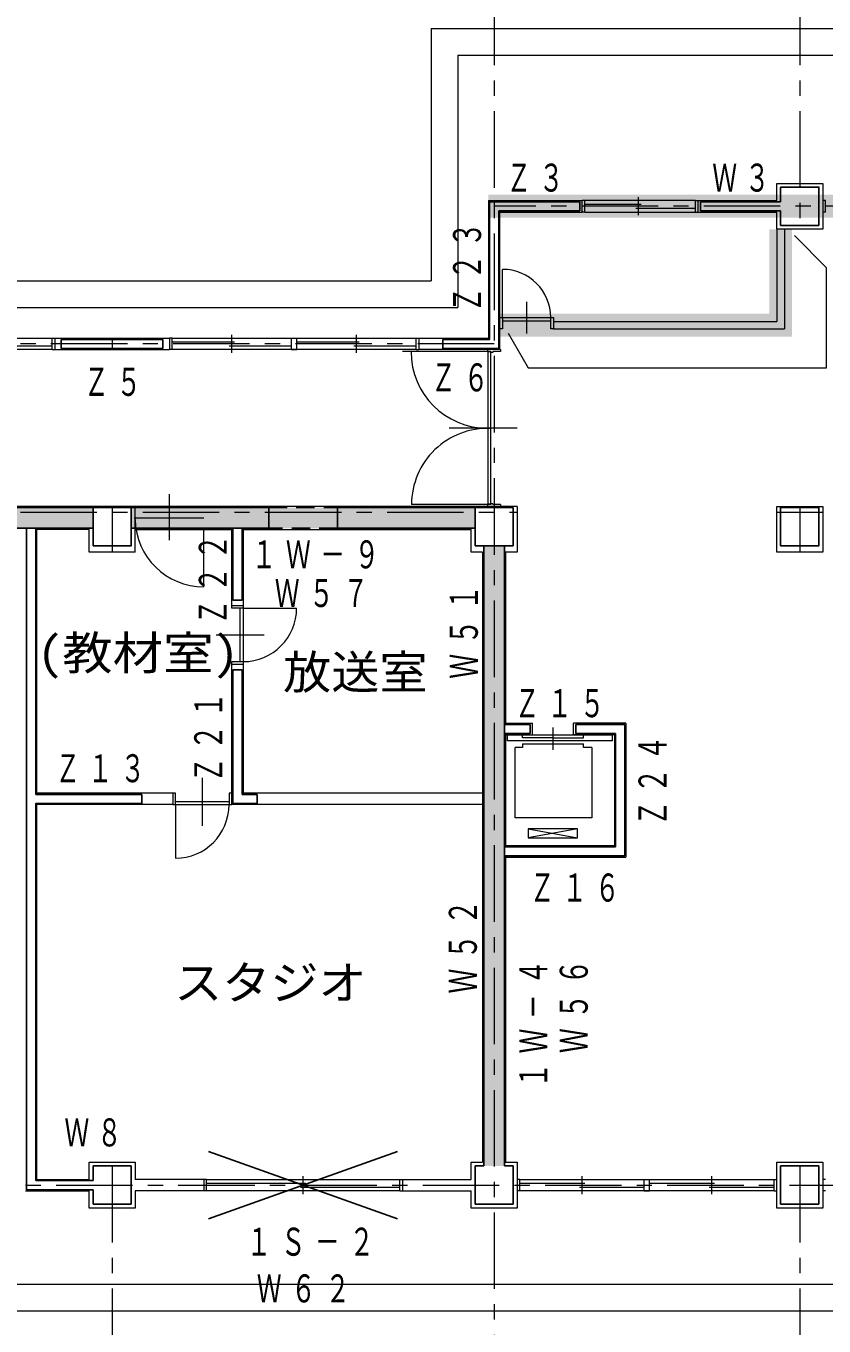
# Model space of a CAD drawing. Units: millimetres at full size, sheet at 1:200; details may follow other scales. Extents: x -55340 to 55340, y -38040 to 38040.
# Drawn here: x 16899 to 27344, y 12491 to 29491 of the extents above; entities that cross this region are included whole.
import ezdxf
from ezdxf.enums import TextEntityAlignment as Align

# ---------------------------------------------------------------- set-up
doc = ezdxf.new("R2010")
doc.units = ezdxf.units.MM
doc.header["$LTSCALE"] = 200
doc.linetypes.add('CHAIN1', pattern=[8, 5, -1, 1, -1])
doc.linetypes.add('DASHED1', pattern=[1.8, 1.2, -0.6])
for name, color, linetype, lineweight in [('0-0_補助線', 4, 'Continuous', 9), ('0-1_通り芯', 3, 'Continuous', 18), ('0-5_建具(ｻｯｼ)', 3, 'Continuous', 18), ('0-7_間仕切1', 4, 'Continuous', 9), ('0-9_家具・設備', 4, 'Continuous', 9), ('0-B_文字', 2, 'Continuous', 9), ('2-0_補助線', 2, 'Continuous', 25), ('2-2_躯体', 2, 'Continuous', 25), ('2-A_寸法', 3, 'Continuous', 18), ('2-D_予備', 2, 'Continuous', 25), ('3-C_ハッチ', 211, 'Continuous', 25)]:
    doc.layers.add(name, color=color, linetype=linetype, lineweight=lineweight)
doc.layers.add('2-3_外壁', color=2, linetype='Continuous')
doc.layers.add('3-D_予備', color=91, linetype='Continuous')
doc.styles.add('ＭＳ ゴシック', font='')
doc.styles.get('ＭＳ ゴシック').set_extended_font_data('MS Gothic')

msp = doc.modelspace()

# ---------------------------------------------------------------- linework, layer by layer
at = {"layer": '0-0_補助線'}
for p, q in [((22201.4, 29458.7), (22201.4, 26158.7)), ((22551.4, 29108.7), (22551.4, 25808.7)), ((23136.5, 25679.1), (23136.5, 26309.1)), ((23451.5, 25883.8), (23451.5, 25470.1)), ((22941.4, 25233.7), (21826.4, 25233.7)), ((23327.2, 24231.2), (22437.2, 24231.2)), ((22941.4, 23233.7), (21945.7, 23233.7)), ((19741.4, 21878.7), (20441.4, 21878.7)), ((19389.3, 21528.7), (20017.9, 21528.7)), ((19206.4, 19660.8), (19206.4, 19032.2)), ((18856.4, 19308.7), (18856.4, 18608.7)), ((32726.4, 13033.7), (11726.4, 13033.7))]:
    msp.add_line(p, q, dxfattribs=at)
at = {"layer": '0-0_補助線', "color": 3, "lineweight": 18}
for p, q in [((26726.4, 27433.7), (27326.4, 27433.7)), ((26726.4, 27208.7), (26726.4, 27433.7)), ((27326.4, 27433.7), (27326.4, 26833.7)), ((22951.4, 27208.7), (22951.4, 25408.7)), ((22951.4, 27208.7), (24176.4, 27208.7)), ((24913.9, 27015.8), (24913.9, 27251.5)), ((25696.4, 27208.7), (26726.4, 27208.7)), ((25696.4, 27058.7), (25696.4, 27208.7)), ((23101.4, 25258.7), (23101.4, 27058.7)), ((24211.4, 27058.7), (24176.4, 27058.7)), ((24211.4, 27159.4), (24948.9, 27159.4)), ((24878.9, 27108), (25661.4, 27108)), ((25661.4, 27058.7), (25696.4, 27058.7)), ((25696.4, 27058.7), (26726.4, 27058.7)), ((26726.4, 26833.7), (26726.4, 27058.7)), ((27361.4, 27058.7), (27326.4, 27058.7)), ((27326.4, 26833.7), (26726.4, 26833.7)), ((23101.4, 25679.1), (23801.4, 25679.1)), ((23136.5, 25679.1), (23136.5, 25529.1)), ((23766.4, 25529.1), (23766.4, 25679.1)), ((23801.4, 25679.1), (23801.4, 25529.1)), ((23136.5, 25529.1), (23101.4, 25529.1)), ((23136.5, 25636.3), (23766.4, 25636.3)), ((23801.4, 25529.1), (23766.4, 25529.1)), ((17276.4, 25408.7), (18776.4, 25408.7)), ((18811.4, 25408.7), (18776.4, 25408.7)), ((18776.4, 25408.7), (18776.4, 25258.7)), ((18811.4, 25258.7), (18811.4, 25408.7)), ((18811.4, 25359.4), (19627.1, 25359.4)), ((19592.1, 25215.8), (19592.1, 25451.5)), ((20372.7, 25408.7), (20442.7, 25408.7)), ((20372.7, 25258.7), (20372.7, 25408.7)), ((20442.7, 25359.4), (21258.3, 25359.4)), ((21223.3, 25215.8), (21223.3, 25451.5)), ((22038.9, 25408.7), (22038.9, 25258.7)), ((22038.9, 25408.7), (22951.4, 25408.7)), ((16425.8, 25308), (17241.4, 25308)), ((17241.4, 25258.7), (17276.4, 25258.7)), ((18811.4, 25258.7), (18776.4, 25258.7)), ((19557.1, 25308), (20372.7, 25308)), ((21188.3, 25308), (22003.9, 25308)), ((22003.9, 25258.7), (22038.9, 25258.7)), ((23111.4, 25258.7), (22038.9, 25258.7)), ((22941.4, 25258.7), (22941.4, 25233.7)), ((22984.4, 25233.7), (22941.4, 25233.7)), ((22944.4, 25230.7), (22944.4, 24233.7)), ((22980.4, 25230.7), (22944.4, 25230.7)), ((22980.4, 25230.7), (22980.4, 24233.7)), ((22984.4, 25233.7), (22984.4, 25223.7)), ((23009.4, 25223.7), (22984.4, 25223.7)), ((23009.4, 25233.7), (23009.4, 25223.7)), ((23111.4, 25233.7), (23009.4, 25233.7)), ((23111.4, 25258.7), (23111.4, 25233.7)), ((22980.4, 24233.7), (22944.4, 24233.7)), ((22944.4, 24228.7), (22944.4, 23236.7)), ((22980.4, 24228.7), (22944.4, 24228.7)), ((23326.4, 23208.7), (12726.5, 23208.7)), ((18326.5, 23208.7), (18361.4, 23208.7)), ((18326.5, 22608.7), (18326.5, 23208.7)), ((22941.4, 23233.7), (22941.4, 23208.7)), ((22984.4, 23233.7), (22941.4, 23233.7)), ((23009.4, 23243.7), (22984.4, 23243.7)), ((22984.4, 23243.7), (22984.4, 23233.7)), ((23009.4, 23243.7), (23009.4, 23233.7)), ((23111.4, 23233.7), (23009.4, 23233.7)), ((23326.4, 23208.7), (23326.4, 22608.7)), ((17041.4, 19458.7), (17041.4, 22908.7)), ((17726.5, 22608.7), (17726.5, 22908.7)), ((18326.5, 22908.7), (19591.4, 22908.7)), ((19591.4, 21878.7), (19591.4, 22908.7)), ((19741.4, 22908.7), (19741.4, 19458.7)), ((19741.4, 22908.7), (22726.5, 22908.7)), ((22726.5, 22608.7), (22726.5, 22908.7)), ((18326.5, 22608.7), (17726.5, 22608.7)), ((22876, 22608.7), (22726.5, 22608.7)), ((22876, 22608.7), (22876, 14633.7)), ((19591.4, 21913.7), (19741.4, 21913.7)), ((19741.4, 21878.7), (19591.4, 21878.7)), ((19698.6, 21878.7), (19698.6, 21178.7)), ((19591.4, 21178.7), (19741.4, 21178.7)), ((19591.4, 19308.7), (19591.4, 21178.7)), ((19741.4, 21143.7), (19591.4, 21143.7)), ((23526.4, 20223.7), (23526.4, 20373.7)), ((24751.4, 20373.7), (24066.4, 20373.7)), ((24751.4, 20373.7), (24751.4, 18623.7)), ((23176, 20223.7), (23526.4, 20223.7)), ((23176, 20223.7), (23176, 18773.7)), ((24601.4, 20223.7), (24601.4, 18773.7)), ((18821.4, 19458.7), (17041.4, 19458.7)), ((18821.4, 19458.7), (18821.4, 19308.7)), ((18856.4, 19458.7), (18821.4, 19458.7)), ((18856.4, 19308.7), (18856.4, 19458.7)), ((22876, 19458.7), (19741.4, 19458.7)), ((18821.4, 19308.7), (17041.4, 19308.7)), ((17041.4, 14408.7), (17041.4, 19308.7)), ((18821.4, 19308.7), (19591.4, 19308.7)), ((18856.4, 19351.5), (19556.4, 19351.5)), ((22876, 19308.7), (19591.4, 19308.7)), ((23176, 18773.7), (24601.4, 18773.7)), ((23176, 18623.7), (24751.4, 18623.7)), ((22726.4, 14408.7), (22726.4, 14633.7)), ((22726.4, 14633.7), (22876, 14633.7)), ((20526.4, 14215.8), (20526.4, 14451.5)), ((24176.4, 14215.8), (24176.4, 14451.5)), ((25876.4, 14215.8), (25876.4, 14451.5)), ((17041.4, 14408.7), (17726.4, 14408.7)), ((19226.4, 14408.7), (18326.4, 14408.7)), ((19261.4, 14408.7), (19226.4, 14408.7)), ((19261.4, 14258.7), (19261.4, 14408.7)), ((19261.4, 14359.4), (20561.4, 14359.4)), ((20491.4, 14308), (21791.4, 14308)), ((21826.4, 14408.7), (21826.4, 14258.7)), ((23361.4, 14408.7), (23326.4, 14408.7)), ((23361.4, 14258.7), (23361.4, 14408.7)), ((23361.4, 14359.4), (24211.4, 14359.4)), ((24141.4, 14308), (24991.4, 14308)), ((25061.4, 14258.7), (25061.4, 14408.7)), ((25061.4, 14359.4), (25911.4, 14359.4)), ((25841.4, 14308), (26691.4, 14308)), ((26691.4, 14408.7), (26726.4, 14408.7)), ((26691.4, 14258.7), (26691.4, 14408.7)), ((27361.4, 14408.7), (27326.4, 14408.7)), ((16891.4, 14258.7), (17726.4, 14258.7)), ((17726.4, 14033.7), (17726.4, 14258.7)), ((19261.4, 14258.7), (19226.4, 14258.7)), ((21791.4, 14258.7), (22726.4, 14258.7)), ((23361.4, 14258.7), (23326.4, 14258.7)), ((24991.4, 14258.7), (25061.4, 14258.7)), ((26691.4, 14258.7), (26726.4, 14258.7)), ((27361.4, 14258.7), (27326.4, 14258.7))]:
    msp.add_line(p, q, dxfattribs=at)
at = {"layer": '0-0_補助線'}
for points in [[(-23.6, 33383.7), (3931.4, 33383.7), (3931.4, 34483.7), (14076.4, 34483.7), (14076.4, 26158.7), (22201.4, 26158.7)], [(326.4, 33033.7), (4281.4, 33033.7), (4281.4, 34133.7), (13726.4, 34133.7), (13726.4, 25808.7), (22551.4, 25808.7)], [(22201.4, 29458.7), (34076.5, 29458.7), (34076.5, 23083.7)], [(22551.4, 29108.7), (33726.4, 29108.7), (33726.4, 22733.7)], [(35501.4, 12683.7), (11376.4, 12683.7), (11376.4, 14383.7), (-45023.6, 14383.7), (-45023.6, 26383.7)]]:
    msp.add_lwpolyline(points, dxfattribs=at)
at = {"layer": '0-0_補助線', "color": 3, "lineweight": 18}
for points in [[(23101.4, 27058.7), (24176.4, 27058.7), (24176.4, 27208.7)], [(24211.4, 27058.7), (24211.4, 27208.7), (24176.4, 27208.7)], [(25661.4, 27058.7), (25661.4, 27208.7), (25696.4, 27208.7)], [(27361.4, 27058.7), (27361.4, 27208.7), (27326.4, 27208.7)], [(17241.4, 25258.7), (17241.4, 25408.7), (17276.4, 25408.7)], [(17276.4, 25408.7), (17276.4, 25258.7), (18776.4, 25258.7)], [(20372.7, 25258.7), (20442.7, 25258.7), (20442.7, 25408.7)], [(22003.9, 25258.7), (22003.9, 25408.7), (22038.9, 25408.7)], [(22980.4, 24228.7), (22980.4, 23236.7), (22944.4, 23236.7)], [(23111.4, 23233.7), (23111.4, 23208.7), (22941.4, 23208.7)], [(23326.4, 22608.7), (23176, 22608.7), (23176, 20373.7), (23526.4, 20373.7)], [(24601.4, 20223.7), (24066.4, 20223.7), (24066.4, 20373.7)], [(19591.4, 19458.7), (19556.4, 19458.7), (19556.4, 19308.7)], [(23176, 18623.7), (23176, 14633.7), (23326.4, 14633.7)], [(17726.4, 14408.7), (17726.4, 14633.7), (18326.4, 14633.7), (18326.4, 14408.7)], [(23326.4, 14633.7), (23326.4, 14033.7), (22726.4, 14033.7), (22726.4, 14258.7)], [(19226.4, 14408.7), (19226.4, 14258.7), (18326.4, 14258.7), (18326.4, 14033.7), (17726.4, 14033.7)], [(21791.4, 14258.7), (21791.4, 14408.7), (22726.4, 14408.7)], [(24991.4, 14258.7), (24991.4, 14408.7), (25061.4, 14408.7)]]:
    msp.add_lwpolyline(points, dxfattribs=at)
for points in [[(27326.5, 22608.7), (26726.5, 22608.7), (26726.5, 23208.7), (27326.5, 23208.7)], [(27326.4, 14633.7), (27326.4, 14033.7), (26726.4, 14033.7), (26726.4, 14633.7)]]:
    msp.add_lwpolyline(points, close=True, dxfattribs=at)
at = {"layer": '0-0_補助線'}
for centre, radius, start, end in [((23136.5, 25679.1), 630, 0, 90), ((22941.4, 25233.7), 1002.5, 180, 270), ((22941.4, 23233.7), 995.8, 87.75507, 180), ((19741.4, 21878.7), 700, 270, 0), ((18856.4, 19308.7), 700, 270, 0)]:
    msp.add_arc(centre, radius, start, end, dxfattribs=at)
at = {"layer": '0-1_通り芯', "color": 4, "linetype": 'CHAIN1', "lineweight": 9}
for p, q in [((23026.4, 34777.1), (23026.4, 9872.4)), ((27026.4, 34777.1), (27026.4, 26833.7)), ((37971.9, 27133.7), (23026.4, 27133.7)), ((23026.4, 25333.7), (12726.5, 25333.7)), ((18026.4, 25408.7), (18026.4, 25258.7)), ((-35973.6, 23133.7), (23326.4, 23133.7)), ((18026.4, 23208.7), (18026.4, 22608.7)), ((26726.5, 23133.7), (27326.5, 23133.7)), ((27026.4, 23208.7), (27026.4, 22608.7)), ((18026.4, 14583.7), (18026.4, 9872.4)), ((27026.4, 14583.7), (27026.4, 9872.4)), ((-48307.7, 14333.7), (40371.9, 14333.7))]:
    msp.add_line(p, q, dxfattribs=at)
at = {"layer": '0-5_建具(ｻｯｼ)', "color": 4, "lineweight": 9}
for p, q in [((25661.4, 27208.7), (24176.4, 27208.7)), ((24211.4, 27058.7), (25661.4, 27058.7)), ((14048.9, 25408.7), (17241.4, 25408.7)), ((18811.4, 25408.7), (22003.9, 25408.7)), ((17241.4, 25258.7), (14048.9, 25258.7)), ((22003.9, 25258.7), (18811.4, 25258.7)), ((18314.5, 23058.7), (19226.5, 23058.7)), ((19226.5, 22157.3), (19226.5, 22908.7)), ((19261.4, 14408.7), (21791.4, 14408.7)), ((23361.4, 14408.7), (26691.4, 14408.7)), ((21791.4, 14258.7), (19261.4, 14258.7)), ((26691.4, 14258.7), (23361.4, 14258.7))]:
    msp.add_line(p, q, dxfattribs=at)
at = {"layer": '0-5_建具(ｻｯｼ)'}
msp.add_line((18776.5, 22766.6), (18776.5, 23368.3), dxfattribs=at)
at = {"layer": '0-5_建具(ｻｯｼ)', "color": 4, "lineweight": 9}
msp.add_arc((19224.9, 23055.5), 898.2, 181.08605, 270.09934, dxfattribs=at)
at = {"layer": '0-7_間仕切1', "color": 3, "lineweight": 18}
for p, q in [((26726.4, 26833.7), (26726.4, 25629.1)), ((26826.4, 26833.7), (26826.4, 25529.1)), ((23801.4, 25629.1), (26726.4, 25629.1)), ((23801.4, 25529.1), (26826.4, 25529.1))]:
    msp.add_line(p, q, dxfattribs=at)
at = {"layer": '0-9_家具・設備'}
for p, q in [((23796.4, 20318.1), (23796.4, 20026.6)), ((24577.6, 20142.7), (23199.8, 20142.7)), ((23396.4, 20103.4), (23396.4, 20055.3)), ((23396.4, 20103.4), (24197.6, 20103.4)), ((23797.6, 20180.5), (24197.6, 20180.5)), ((24197.6, 20180.5), (24197.6, 20223.7)), ((24197.6, 20055.3), (24197.6, 20103.4)), ((24577.6, 20142.7), (24577.6, 20223.7)), ((23301.4, 19138.1), (23301.4, 20055.3)), ((23396.4, 20055.3), (23301.4, 20055.3)), ((24307, 20055.3), (24197.6, 20055.3)), ((24307, 20055.3), (24307, 19138.1)), ((24307, 19138.1), (23301.4, 19138.1)), ((24119.5, 18992.6), (23473.4, 18873.7)), ((23473.4, 18992.6), (23473.4, 18873.7)), ((23473.4, 18873.7), (24119.5, 18873.7))]:
    msp.add_line(p, q, dxfattribs=at)
for points in [[(23199.8, 20142.7), (23199.8, 20223.7), (24577.6, 20223.7)], [(23796.4, 20180.5), (23396.4, 20180.5), (23396.4, 20223.7)]]:
    msp.add_lwpolyline(points, dxfattribs=at)
msp.add_lwpolyline([(23473.4, 18992.6), (24119.5, 18873.7), (24119.5, 18992.6)], close=True, dxfattribs=at)
at = {"layer": '0-B_文字', "color": 4}
msp.add_line((27377.9, 26330.6), (26956.1, 26752.4), dxfattribs=at)
msp.add_lwpolyline([(23209.5, 25475.4), (23471.4, 25021.8), (27377.9, 25021.8), (27377.9, 26330.6)], dxfattribs=at)
at = {"layer": '2-0_補助線'}
for p, q in [((19289.6, 13894.3), (21763.3, 14773.1)), ((21763.3, 13894.3), (19289.6, 14773.1))]:
    msp.add_line(p, q, dxfattribs=at)
at = {"layer": '2-2_躯体'}
for p, q in [((26776.4, 27383.7), (26776.4, 27193.7)), ((22966.4, 27193.7), (24146.4, 27193.7)), ((23086.4, 25273.7), (23086.4, 27073.7)), ((23086.4, 27073.7), (24146.4, 27073.7)), ((24146.4, 27073.7), (24146.4, 27193.7)), ((25726.4, 27193.7), (26776.4, 27193.7)), ((25726.4, 27073.7), (25726.4, 27193.7)), ((25726.4, 27073.7), (26776.4, 27073.7)), ((26776.4, 27073.7), (26776.4, 26883.7)), ((26776.4, 26883.7), (27276.4, 26883.7)), ((17361.4, 25273.7), (17361.4, 25393.7)), ((17361.4, 25393.7), (18691.4, 25393.7)), ((18691.4, 25273.7), (18691.4, 25393.7)), ((22356.4, 25273.7), (22356.4, 25393.7)), ((17361.4, 25273.7), (18691.4, 25273.7)), ((22356.4, 25273.7), (23086.4, 25273.7)), ((22776.4, 22693.7), (22776.4, 23193.7)), ((23276.4, 23193.7), (22776.4, 23193.7)), ((23276.4, 22693.7), (23276.4, 23193.7)), ((17776.4, 23073.7), (17776.4, 22693.7)), ((16906.4, 14273.7), (16906.4, 22923.7)), ((17026.4, 19443.7), (17026.4, 22923.7)), ((19606.4, 22923.7), (19606.4, 21983.7)), ((19726.4, 22923.7), (19726.4, 21983.7)), ((22776.4, 22693.7), (22951.4, 22693.7)), ((23101.4, 22693.7), (23276.4, 22693.7)), ((19606.4, 21983.7), (19726.4, 21983.7)), ((19606.4, 21073.7), (19606.4, 19323.7)), ((19606.4, 21073.7), (19726.4, 21073.7)), ((19726.4, 21073.7), (19726.4, 19443.7)), ((23161, 20358.7), (23496.4, 20358.7)), ((23161, 20238.7), (23496.4, 20238.7)), ((23496.4, 20358.7), (23496.4, 20238.7)), ((24096.4, 20358.7), (24096.4, 20238.7)), ((24096.4, 20358.7), (24736.4, 20358.7)), ((24096.4, 20238.7), (24616.4, 20238.7)), ((24616.4, 18758.7), (24616.4, 20238.7)), ((24736.4, 18638.7), (24736.4, 20358.7)), ((17026.4, 19443.7), (18416.4, 19443.7)), ((18416.4, 19323.7), (18416.4, 19443.7)), ((19726.4, 19443.7), (19926.4, 19443.7)), ((19926.4, 19443.7), (19926.4, 19323.7)), ((19606.4, 19323.7), (19926.4, 19323.7)), ((23161, 18758.7), (24616.4, 18758.7)), ((23161, 18638.7), (24736.4, 18638.7)), ((18276.4, 14583.7), (17776.4, 14583.7)), ((17776.4, 14583.7), (17776.4, 14393.7)), ((18276.4, 14083.7), (18276.4, 14583.7)), ((22776.4, 14583.7), (22776.4, 14083.7)), ((22891, 14583.7), (22776.4, 14583.7)), ((23276.4, 14583.7), (23161, 14583.7)), ((23276.4, 14083.7), (23276.4, 14583.7)), ((26776.4, 14583.7), (26776.4, 14083.7)), ((27276.4, 14583.7), (26776.4, 14583.7)), ((27276.4, 14083.7), (27276.4, 14583.7)), ((17776.4, 14393.7), (17026.4, 14393.7)), ((17776.4, 14273.7), (16906.4, 14273.7)), ((17776.4, 14273.7), (17776.4, 14083.7)), ((17776.4, 14083.7), (18276.4, 14083.7)), ((22776.4, 14083.7), (23276.4, 14083.7)), ((26776.4, 14083.7), (27276.4, 14083.7))]:
    msp.add_line(p, q, dxfattribs=at)
for points in [[(27276.4, 26883.7), (27276.4, 27383.7), (26776.4, 27383.7)], [(22356.4, 25393.7), (22966.4, 25393.7), (22966.4, 27193.7)], [(17776.4, 22693.7), (18276.4, 22693.7), (18276.4, 23193.7), (17776.4, 23193.7)], [(17026.4, 14393.7), (17026.4, 19323.7), (18416.4, 19323.7)]]:
    msp.add_lwpolyline(points, dxfattribs=at)
msp.add_lwpolyline([(26776.4, 22693.7), (27276.4, 22693.7), (27276.4, 23193.7), (26776.4, 23193.7)], close=True, dxfattribs=at)
at = {"layer": '2-A_寸法'}
msp.add_line((17726.5, 22908.7), (17041.4, 22908.7), dxfattribs=at)
at = {"layer": '2-D_予備'}
for p, q in [((17776.4, 23193.7), (16126.4, 23193.7)), ((17776.4, 22923.7), (17776.4, 23193.7)), ((18276.4, 22923.7), (18276.4, 23193.7)), ((18276.4, 23193.7), (20076.4, 23193.7)), ((20076.4, 22923.7), (20076.4, 23193.7)), ((20976.4, 22923.7), (20976.4, 23193.7)), ((20976.4, 23193.7), (22776.4, 23193.7)), ((22776.4, 22923.7), (22776.4, 23193.7)), ((17776.4, 22923.7), (16126.4, 22923.7)), ((18276.4, 22923.7), (20076.4, 22923.7)), ((20976.4, 22923.7), (22776.4, 22923.7)), ((22891, 22693.7), (23161, 22693.7)), ((22891, 22693.7), (22891, 14583.7)), ((23161, 22693.7), (23161, 14583.7))]:
    msp.add_line(p, q, dxfattribs=at)
at = {"layer": '2-D_予備', "linetype": 'DASHED1'}
for p, q in [((20076.4, 23193.7), (20976.4, 23193.7)), ((20976.4, 22923.7), (20076.4, 22923.7))]:
    msp.add_line(p, q, dxfattribs=at)
at = {"layer": '3-C_ハッチ'}
for points in [[(29106.4, 26983.7), (28806.4, 27283.7), (22951.4, 27283.7)], [(29106.4, 26983.7), (22951.4, 27283.7), (22951.4, 26983.7)], [(26926.4, 25429.1), (26926.4, 26833.7), (26626.4, 26833.7)], [(26926.4, 25429.1), (26626.4, 26833.7), (26626.4, 25729.1)], [(26926.4, 25429.1), (26626.4, 25729.1), (23101.4, 25729.1)], [(26926.4, 25429.1), (23101.4, 25729.1), (23101.4, 25429.1)]]:
    msp.add_solid(points, dxfattribs=at)
at = {"layer": '3-D_予備'}
for points in [[(13276.4, 22923.7), (13276.4, 23193.7), (17776.4, 22923.7), (17776.4, 23193.7)], [(18276.4, 23193.7), (18276.4, 22923.7), (22776.4, 23193.7), (22776.4, 22923.7)], [(22891, 22693.7), (23161, 22693.7), (22891, 14583.7), (23161, 14583.7)]]:
    msp.add_solid(points, dxfattribs=at)

# ---------------------------------------------------------------- texts
at = {"layer": '0-B_文字', "style": 'ＭＳ ゴシック'}
for s, width, p in [('(教材室)', 1.1, (17045.1, 20941.1)), ('放送室', 1.05, (20263.9, 20689.4)), ('スタジオ', 1.05, (18837.1, 16628.7))]:
    msp.add_text(s, height=439.9, dxfattribs=dict(at, width=width)).set_placement(p, align=Align.BOTTOM_LEFT)
at = {"layer": '2-0_補助線', "char_height": 366.6, "attachment_point": 7, "style": 'ＭＳ ゴシック'}
for s, insert in [('\\T1.38;\\W0.65;１Ｗ－９', (19852.2, 22392.3)), ('\\T1.38;\\W0.65;Ｗ５７', (20155.1, 21887.5)), ('\\T1.38;\\W0.65;１Ｓ－２', (19784.9, 13404)), ('\\T1.38;\\W0.65;Ｗ６２', (19919.6, 12793.5))]:
    msp.add_mtext(s, dxfattribs=dict(at, insert=insert))
at = {"layer": '2-0_補助線', "char_height": 366.6, "attachment_point": 7, "rotation": 90, "style": 'ＭＳ ゴシック'}
for s, insert in [('\\T1.38;\\W0.65;Ｗ５１', (22819, 20955.3)), ('\\T1.38;\\W0.65;Ｗ５２', (22806, 16839.4)), ('\\T1.38;\\W0.65;１Ｗ－４', (23721.9, 15606.9)), ('\\T1.38;\\W0.65;Ｗ５６', (24257.4, 16060.1))]:
    msp.add_mtext(s, dxfattribs=dict(at, insert=insert))
at = {"layer": '2-3_外壁', "char_height": 366.6, "attachment_point": 7, "style": 'ＭＳ ゴシック'}
for s, insert in [('\\T1.31;\\W0.65;Ｚ３', (23186.4, 27318.7)), ('\\T1.31;\\W0.65;Ｗ３', (25881.4, 27318.7)), ('\\T1.31;\\W0.65;Ｚ５', (17656.4, 24648.7)), ('\\T1.31;\\W0.65;Ｚ６', (22201.2, 24707.4)), ('\\T1.31;\\W0.65;Ｚ１５', (23295.8, 20446.3)), ('\\T1.31;\\W0.65;Ｚ１３', (17282.6, 19595.5)), ('\\T1.31;\\W0.65;Ｚ１６', (23492.8, 18035.7)), ('\\T1.31;\\W0.65;Ｗ８', (17402.5, 14833.3))]:
    msp.add_mtext(s, dxfattribs=dict(at, insert=insert))
at = {"layer": '2-3_外壁', "char_height": 366.6, "attachment_point": 7, "rotation": 90, "style": 'ＭＳ ゴシック'}
for s, insert in [('\\T1.31;\\W0.65;Ｚ２３', (22861.5, 25748.1)), ('\\T1.31;\\W0.65;Ｚ２２', (19527.7, 21662.1)), ('\\T1.31;\\W0.65;Ｚ２１', (19467.8, 19598.8)), ('\\T1.31;\\W0.65;Ｚ２４', (25282.5, 19033.1))]:
    msp.add_mtext(s, dxfattribs=dict(at, insert=insert))

doc.saveas('drawing.dxf')
